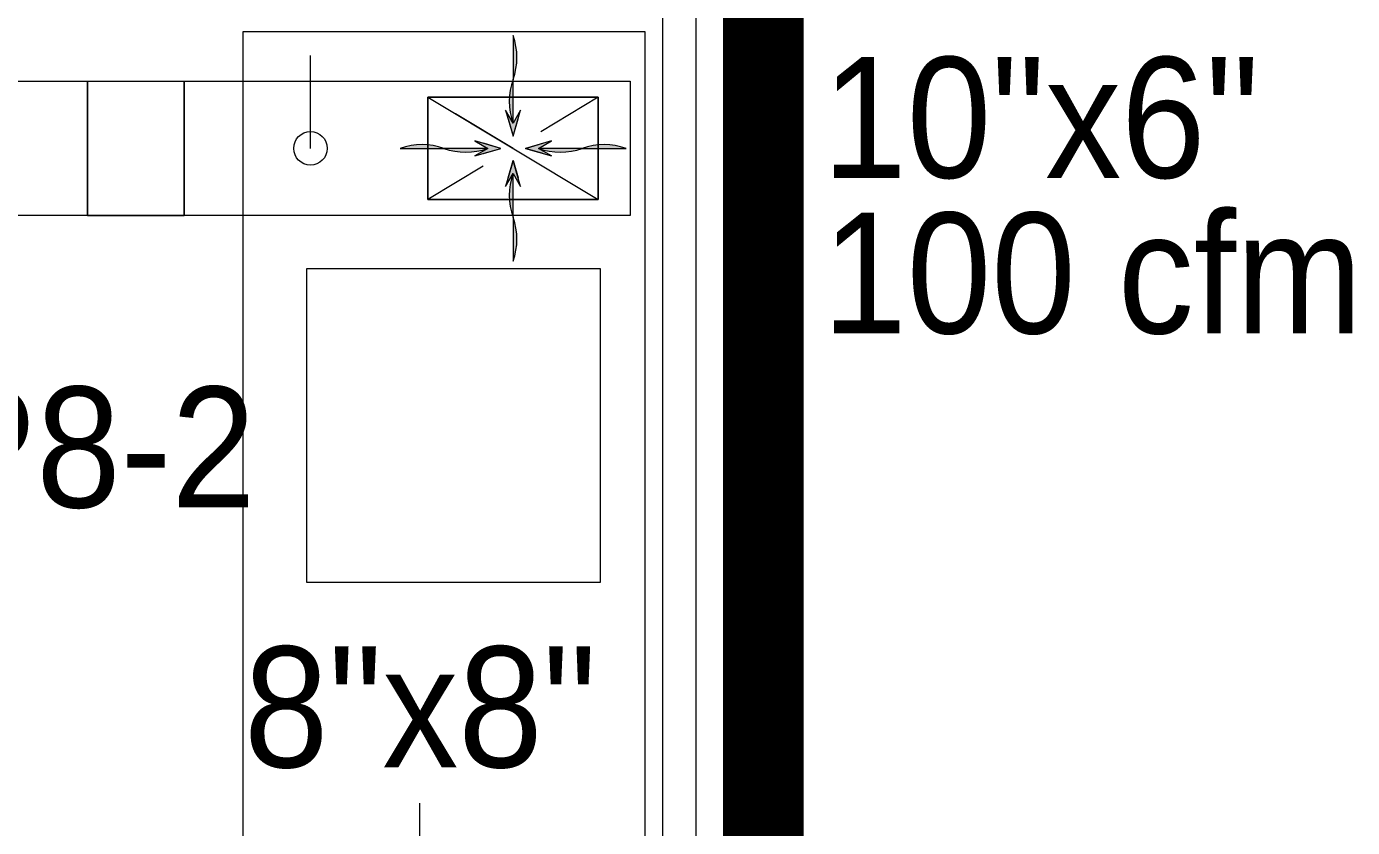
# Model space of a CAD drawing. Header units: metres. Extents: x 31.9 to 125.9, y -29 to 44.
# Drawn here: x 117.448 to 119.424, y -17.64 to -16.447 of the extents above; entities that cross this region are included whole.
import ezdxf

# ---------------------------------------------------------------- set-up
doc = ezdxf.new("R2010")
doc.units = ezdxf.units.M
doc.linetypes.add('Hidden 1_5', pattern=[0.0022, 0.0015, -0.0007000000000000001])
for name, color, linetype, lineweight in [('A-DETL-GENF', 7, 'Continuous', 9), ('ARQ', 8, 'Continuous', 0), ('M-EQPM-IDEN', 7, 'Continuous', 9), ('M-HVAC-CDFF-IDEN', 7, 'Continuous', 9), ('M-HVAC-DUCT', 7, 'Continuous', 18), ('M-HVAC-DUCT-ANNO', 7, 'Hidden 1_5', 18), ('M-HVAC-DUCT-IDEN', 7, 'Continuous', 9)]:
    doc.layers.add(name, color=color, linetype=linetype, lineweight=lineweight)
doc.layers.add('M-HVAC-CDFF', color=8, linetype='Continuous', lineweight=18, true_color=0x414141)
doc.styles.add('SansSerif', font='SANSS__.TTF', dxfattribs={"width": 0.9, "height": 0.1799999999999998})

# ---------------------------------------------------------------- blocks, each defined once
blk = doc.blocks.new('P6-7-8')
at = {"layer": 'ARQ'}
blk.add_line((149.1853956478703, -2808.130673019064), (149.1853955418451, -2860.776899953183), dxfattribs=at)
at = {"layer": 'ARQ', "ltscale": 5, "const_width": 0.1198957787484005}
blk.add_lwpolyline([(117.593002114826, -2808.055564690339), (149.1853955931667, -2808.055573598803), (149.1853955931686, -2862.530575789476), (117.5930021148281, -2862.530566881012)], close=True, dxfattribs=at)
at = {"layer": 'ARQ'}
for points in [[(149.0353562933662, -2860.776899953544), (149.085356294577, -2860.776899952822), (149.0853283105641, -2857.572304531421), (149.0353283116817, -2857.572304531212)], [(149.0095272854683, -2860.76149265869), (149.0095272904505, -2858.636637515767), (148.4095272910558, -2858.636637515559), (148.4095272845602, -2860.761492658949)], [(148.5048029020677, -2859.456589440501), (148.9426250441015, -2859.45658944008), (148.9426250447154, -2858.989539187598), (148.5048029019831, -2858.989539187321)]]:
    blk.add_lwpolyline(points, close=True, dxfattribs=at)
blk = doc.blocks.new('REJILLA EXTRACCION - 10_x6_-1710452-NIVEL 08')
at = {"layer": 'A-DETL-GENF', "lineweight": 18, "true_color": 0x00ff00}
for points in [[(9.529230737825856e-14, 0.1027519855604827), (0.005074311569332986, 0.1243079911316794), (0.005074311569332986, 0.1464531940904947), (9.529230737825856e-14, 0.1680091996617001)], [(9.529230737825856e-14, 0.03749477145926517), (9.529230737825856e-14, 0.1027519855604827), (-0.005074311569133738, 0.0811959799892772), (-0.005074311569133738, 0.05905077703046195)], [(2.818053417286137e-11, 0.01800919980332994), (0.01125000002063689, 0.05698034297579641), (2.436884187773103e-11, 0.03749477138853229), (-0.01124999997684574, 0.05698034297580507)], [(-0.1682749999998989, -8.662937034387142e-15), (-0.1030177858986728, -8.662937034387142e-15), (-0.1245737914698782, 0.005074311569229031), (-0.1467189944287021, 0.005074311569229031)], [(-0.05724614331400387, -0.0112499999769497), (-0.01827500014152875, 2.807657892844873e-11), (-0.05724614331400387, 0.01125000002053293), (-0.03776057172673975, 2.426488663331838e-11)], [(0.05724614331420312, -0.0112499999769497), (0.037760571726939, 2.426488663331838e-11), (0.05724614331420312, 0.01125000002053293), (0.01827500014172799, 2.807657892844873e-11)], [(0.1682750000000982, -8.662937034387142e-15), (0.1467189944289014, 0.005074311569229031), (0.1245737914700775, 0.005074311569229031), (0.1030177858988807, -8.662937034387142e-15)], [(-0.05931657736866076, -0.005074311569237693), (-0.03776057179745531, -8.662937034387142e-15), (-0.1030177858986814, -8.662937034387142e-15), (-0.08146178032748468, -0.005074311569237693)], [(-0.01124999997684574, -0.05698034297581374), (2.436884187773103e-11, -0.03749477138854961), (0.01125000002063689, -0.05698034297580507), (2.818053417286137e-11, -0.01800919980334727), (-0.00685158809234008, -0.04174379726862369)], [(0.05931657736886, -0.005074311569237693), (0.08146178032768392, -0.005074311569237693), (0.1030177858988807, -8.662937034387142e-15), (0.03776057179765455, -8.662937034387142e-15)], [(9.529230737825856e-14, -0.1027519855604913), (-0.001000226166623497, -0.04174379726862369), (-0.005074311569133738, -0.05905077703047062), (-0.005074311569133738, -0.08119597998929454)], [(9.529230737825856e-14, -0.1680091996617088), (0.005074311569332986, -0.1464531940905034), (0.005074311569332986, -0.1243079911316881), (9.529230737825856e-14, -0.1027519855604913)]]:
    blk.add_hatch(color=3, dxfattribs=at).paths.add_polyline_path(points)
at = {"layer": 'A-DETL-GENF', "color": 3, "true_color": 0x00ff00}
for p, q in [((6.831368803972282e-16, 0.168009199661704), (2.875373469035371e-16, 0.1027519855604849)), ((1.140101739104896e-16, 0.03749477145926518), (5.096097074041845e-16, 0.1027519855604849)), ((2.427051914165031e-11, 0.03749477138854408), (-0.0112499999769441, 0.05698034297580819)), ((-0.01124999997694418, 0.05698034297580839), (2.807948701888385e-11, 0.01800919980333402)), ((-0.007499999976950025, 0.04398996191540265), (2.807885464140014e-11, 0.01800919980333182)), ((2.80794807894715e-11, 0.01800919980333397), (0.01125000002053564, 0.05698034297580392)), ((0.01125000002053566, 0.05698034297580399), (2.427052092635051e-11, 0.03749477138854408)), ((2.807885698677981e-11, 0.0180091998033318), (0.007500000023049941, 0.04398996191831286)), ((-0.01827500014162847, 2.807888198015512e-11), (-0.05724614331409845, 0.01125000002053493)), ((-0.05724614331409852, 0.01125000002053495), (-0.03776057172683858, 2.426986739911819e-11)), ((-0.03776057172683858, 2.426986516734186e-11), (-0.05724614331410265, -0.01124999997694481)), ((-0.05724614331410285, -0.01124999997694489), (-0.01827500014162852, 2.807888636602307e-11)), ((-0.0182750001416263, 2.807825817746343e-11), (-0.04425576225660738, 0.007500000023049269)), ((-0.04425576225369713, -0.007499999976950697), (-0.01827500014162632, 2.807825610351422e-11)), ((0.05724614331409845, 0.01125000002053493), (0.01827500014162847, 2.807888425104821e-11)), ((0.0182750001416263, 2.807825817746343e-11), (0.04425576225660738, 0.007500000023049269)), ((0.04425576225369713, -0.007499999976950697), (0.01827500014162632, 2.807825610351422e-11)), ((0.01827500014162852, 2.807888726759228e-11), (0.05724614331410285, -0.01124999997694489)), ((0.03776057172683858, 2.426986781106044e-11), (0.05724614331409852, 0.01125000002053495)), ((0.05724614331410265, -0.01124999997694481), (0.03776057172683858, 2.426986528414332e-11)), ((-0.1682749999999985, -3.40332742497596e-16), (-0.1030177858987794, -5.511846188652166e-16)), ((-0.03776057179755968, -5.399641347321918e-16), (-0.1030177858987794, -3.291122583645693e-16)), ((2.807948607690865e-11, -0.01800919980333402), (-0.01124999997694418, -0.05698034297580839)), ((-0.007499999976950025, -0.04398996191540265), (2.807885464140014e-11, -0.01800919980333182)), ((2.807885698677981e-11, -0.0180091998033318), (0.007500000023049941, -0.04398996191831286)), ((0.01125000002053564, -0.05698034297580392), (2.807948067395927e-11, -0.01800919980333397)), ((0.1030177858987794, -3.291122583645693e-16), (0.03776057179755968, -5.399641347321918e-16)), ((0.1030177858987794, -5.511846188652166e-16), (0.1682749999999985, -3.40332742497596e-16)), ((-0.0112499999769441, -0.05698034297580819), (2.427051881137565e-11, -0.03749477138854408)), ((5.096097074041845e-16, -0.1027519855604849), (1.140101739104896e-16, -0.03749477145926518)), ((2.427052178536889e-11, -0.03749477138854408), (0.01125000002053566, -0.05698034297580399)), ((2.875373469035371e-16, -0.1027519855604849), (6.831368803972282e-16, -0.168009199661704))]:
    blk.add_line(p, q, dxfattribs=at)
for centre, radius, start, end in [((-0.09028563226140028, 0.1353805926110947), 0.09600063224220978, 340.1304925483827, 19.86950745161587), ((0.0902856322614012, 0.0701233785098745), 0.0960006322422099, 160.130492548383, 199.8695074516159), ((-0.1356463929493889, -0.09028563226140121), 0.0960006322422097, 70.1304925483832, 109.8695074516161), ((0.1356463929493889, -0.0902856322614012), 0.09600063224220967, 70.13049254838394, 109.8695074516168), ((-0.07038917884816925, 0.09028563226140043), 0.09600063224220978, 250.1304925483828, 289.8695074516161), ((0.07038917884816925, 0.09028563226140043), 0.09600063224220981, 250.1304925483832, 289.8695074516164), ((0.0902856322614012, -0.0701233785098745), 0.09600063224220988, 160.1304925483838, 199.8695074516166), ((-0.09028563226140027, -0.1353805926110947), 0.09600063224220978, 340.1304925483838, 19.86950745161698)]:
    blk.add_arc(centre, radius, start, end, dxfattribs=at)
at = {"layer": 'M-HVAC-CDFF', "color": 3, "true_color": 0x00ff00}
for p, q in [((0.1270000000000013, 0.07620000000000073), (-0.1269999999999986, 0.07620000000000073)), ((-0.1269999999999986, 0.07620000000000073), (-0.1269999999999986, -0.07620000000000442)), ((-0.1269999999999986, 0.07620000000000073), (0.1270000000000013, -0.07620000000000442)), ((0.1270000000000013, -0.07620000000000443), (0.1270000000000013, 0.07620000000000071)), ((-0.1269999999999986, -0.07620000000000443), (0.1270000000000013, -0.07620000000000443))]:
    blk.add_line(p, q, dxfattribs=at)
blk = doc.blocks.new('M_Rectangular Transition - Angle - 10 LAMINA-1981579-NIVEL 08')
at = {"layer": 'M-HVAC-DUCT', "color": 3, "true_color": 0x00ff00}
for p, q in [((5.611331578970858e-15, 0.09999999999999243), (5.611331578970858e-15, -0.1000000000000076)), ((5.611331578970858e-15, 0.09999999999999243), (0.1440505582182959, 0.09999999999999933)), ((6.916292411289667e-15, 0.09999999999999243), (0.1440505582182969, 0.09999999999999933)), ((6.916292411289667e-15, -0.1000000000000076), (6.916292411289667e-15, 0.09999999999999243)), ((0.1440505582182959, -0.1000000000000011), (0.1440505582182959, 0.09999999999999933)), ((0.1440505582182969, 0.09999999999999933), (0.1440505582182969, -0.1000000000000011)), ((5.611331578970858e-15, -0.1000000000000076), (0.1440505582182959, -0.1000000000000011)), ((0.1440505582182969, -0.1000000000000011), (6.920197748172541e-15, -0.1000000000000076))]:
    blk.add_line(p, q, dxfattribs=at)
blk = doc.blocks.new('M_Rectangular Takeoff - LAMINA-1714170-NIVEL 08')
at = {"layer": 'M-HVAC-DUCT', "color": 3, "true_color": 0x00ff00}
for p, q in [((75.05071477924845, -16.55211857496585), (75.05071477924845, -16.70451857496585)), ((75.30471477924844, -16.55211857496585), (75.05071477924845, -16.55211857496585)), ((75.05071477924845, -16.55211857496585), (75.05071477924845, -16.70451857496585)), ((75.30471477924844, -16.55211857496585), (75.05071477924845, -16.55211857496585)), ((75.05071477924845, -16.70451857496585), (75.05071477924845, -16.55211857496585)), ((75.05071477924845, -16.55211857496585), (75.30471477924844, -16.55211857496585)), ((75.30471477924844, -16.70451857496585), (75.30471477924844, -16.55211857496585)), ((75.30471477924844, -16.70451857496585), (75.30471477924844, -16.55211857496585)), ((75.30471477924844, -16.55211857496585), (75.30471477924844, -16.70451857496585)), ((75.05071477924845, -16.70451857496585), (75.30471477924844, -16.70451857496585)), ((75.05071477924845, -16.70451857496585), (75.30471477924844, -16.70451857496585)), ((75.30471477924844, -16.70451857496585), (75.05071477924845, -16.70451857496585))]:
    blk.add_line(p, q, dxfattribs=at)

msp = doc.modelspace()

# ---------------------------------------------------------------- linework, layer by layer
at = {"layer": 'M-HVAC-DUCT', "color": 3, "true_color": 0x00ff00}
for p, q in [((115.3504284750678, -16.52831622093089), (117.5386310599149, -16.52831622093089)), ((117.5386310599149, -16.52831622093089), (117.5386310599149, -16.7283162209309)), ((117.6826816181332, -16.52831622093089), (117.6826816181332, -16.72831622093089)), ((117.6826816181332, -16.52831622093089), (118.3476133314516, -16.5283162209309)), ((118.3476133314516, -16.5283162209309), (118.3476133314516, -16.7283162209309)), ((118.0460806596066, -16.55211622093088), (118.0460806596066, -16.70451622093088)), ((118.0460806596065, -16.55211622093088), (118.3000806596066, -16.55211622093088)), ((118.3000806596066, -16.70451622093088), (118.3000806596066, -16.55211622093088)), ((118.0460806596066, -16.70451622093088), (118.3000806596066, -16.70451622093088)), ((117.5386310599149, -16.7283162209309), (115.3504284750678, -16.7283162209309)), ((118.3476133314516, -16.7283162209309), (117.6826816181332, -16.72831622093089))]:
    msp.add_line(p, q, dxfattribs=at)
at = {"layer": 'M-HVAC-DUCT-ANNO', "color": 3, "true_color": 0x00ff00}
for p, q in [((118.0460806596066, -16.70451622053665), (118.0460806596066, -16.55211622132511)), ((118.0460806596066, -16.55211622132511), (118.3000806596066, -16.55211622132511)), ((118.3000806596066, -16.55211622132511), (118.0460806596065, -16.70451622053665)), ((118.1730806596066, -16.62831622093088), (118.0460806596066, -16.55211622132511)), ((118.3000806596066, -16.55211622132511), (118.3000806596066, -16.70451622053665)), ((118.3000806596066, -16.70451622053665), (118.0460806596065, -16.70451622053665))]:
    msp.add_line(p, q, dxfattribs=at)
at = {"layer": 'M-HVAC-DUCT-IDEN'}
for p, q in [((117.8710965394582, -16.62831622093089), (117.8710965394582, -16.48974848151709)), ((118.0339271292697, -17.80736831801534), (118.0339271512166, -17.60401725964681))]:
    msp.add_line(p, q, dxfattribs=at)
msp.add_circle((117.8710965394582, -16.62831622093089), 0.02500000000000568, dxfattribs=at)

# ---------------------------------------------------------------- block references
at = {"layer": 'ARQ', "linetype": 'Continuous'}
msp.add_blockref('P6-7-8', (-30.63944483838549, 2842.181914305567), dxfattribs=at)
at = {"layer": 'M-HVAC-CDFF', "color": 3, "true_color": 0x00ff00}
msp.add_blockref('REJILLA EXTRACCION - 10_x6_-1710452-NIVEL 08', (118.1730806596066, -16.62831858540167), dxfattribs=at)
at = {"layer": 'M-HVAC-DUCT', "color": 3, "true_color": 0x00ff00}
for name, p in [('M_Rectangular Transition - Angle - 10 LAMINA-1981579-NIVEL 08', (117.5386310599148, -16.62831622093088)), ('M_Rectangular Takeoff - LAMINA-1714170-NIVEL 08', (42.99536588035811, 2.354034968732321e-06))]:
    msp.add_blockref(name, p, dxfattribs=at)

# ---------------------------------------------------------------- texts
at = {"layer": 'M-EQPM-IDEN', "insert": (115.5259034315485, -16.98343927962609), "char_height": 0.1799999999999998, "width": 2.698480124999997, "attachment_point": 1, "style": 'SansSerif'}
msp.add_mtext('VENTILADORA #P8-2', dxfattribs=at)
at = {"layer": 'M-HVAC-CDFF-IDEN', "char_height": 0.1799999999999998, "attachment_point": 1, "style": 'SansSerif'}
for s, insert, width in [('10"x6"', (118.6339672390554, -16.49224016116743), 0.7792402499999991), ('100 cfm', (118.6339672390554, -16.72409849492036), 0.959619937499999)]:
    msp.add_mtext(s, dxfattribs=dict(at, insert=insert, width=width))
at = {"layer": 'M-HVAC-DUCT-IDEN', "insert": (117.7720271512166, -17.37052767631348), "char_height": 0.1799999999999998, "width": 0.6277213124999994, "attachment_point": 1, "style": 'SansSerif'}
msp.add_mtext('8"x8"', dxfattribs=at)

doc.saveas('drawing.dxf')
